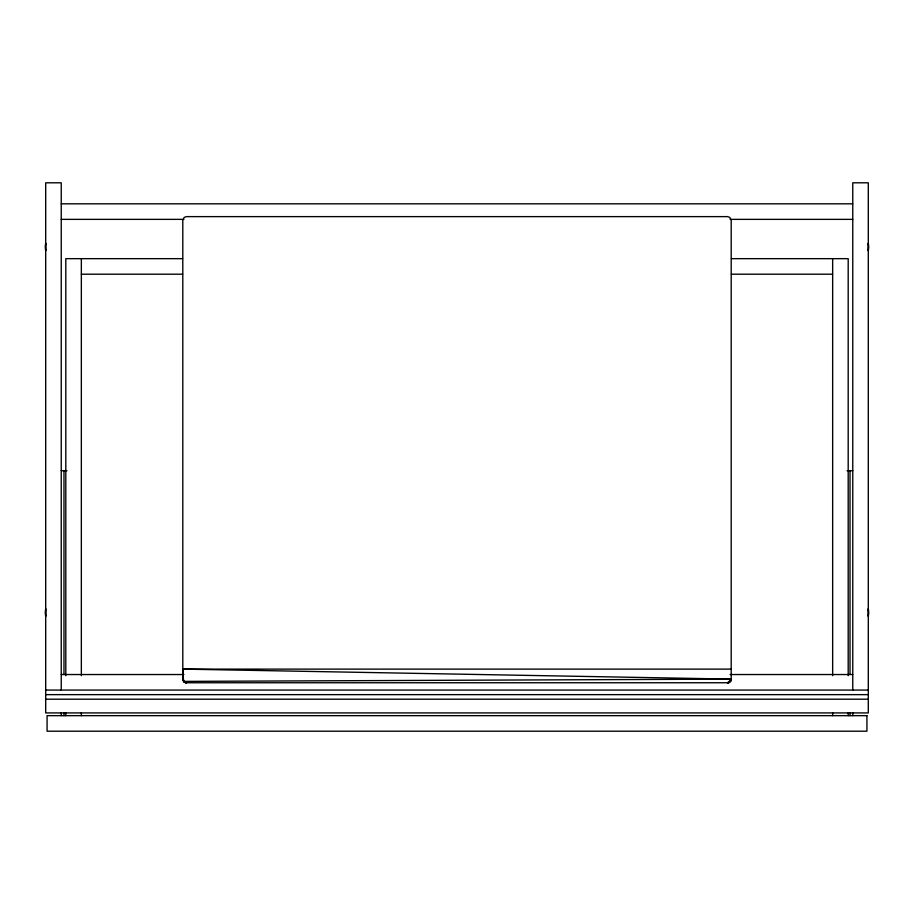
<?xml version="1.0" encoding="UTF-8"?>
<svg xmlns="http://www.w3.org/2000/svg" width="914" height="914" viewBox="0 0 914 914"><rect width="100%" height="100%" fill="white"/><g stroke="black" fill="none" stroke-linecap="round" stroke-linejoin="round"><path stroke-width="1.37" d="M727.544 682.747C738.055 674.875 721.752 690.036 731.2 679.125L731.2 220.274L729.829 217.418L727.544 216.618L186.456 216.618L184.171 217.418L182.8 220.274L182.8 679.125L184.171 681.958L186.456 682.758L727.544 682.758L730.4 681.387L731.2 679.102L182.8 669.117L183.177 680.713M728.378 682.655L730.4 681.387L731.2 679.125L183.6 681.387C188.775 683.935 183.406 683.272 182.8 679.102M61.238 203.822L852.762 203.822M61.238 219.36L183.885 219.36M730.115 219.36L852.762 219.36M182.572 258.662L65.808 258.662L65.808 675.674M731.429 258.662L848.192 258.662L848.192 675.674M81.346 274.2L182.572 274.2M731.429 274.2L832.654 274.2M61.238 470.71L66.928 470.71M847.072 470.71L852.762 470.71M731.2 669.117L182.8 669.117L183.6 681.387L186.456 682.758L183.6 681.387M61.238 674.532L183.885 674.532M730.115 674.532L852.762 674.532M45.7 690.07L868.3 690.07M45.7 694.64L868.3 694.64M45.7 699.21L868.3 699.21M852.762 690.07L852.762 182.8L868.3 182.8L868.3 712.92L45.7 712.92L45.7 182.8L61.238 182.8L61.238 690.07M852.762 712.817L852.762 715.662M850.02 470.71L850.02 674.361M850.02 712.817L850.02 715.662M848.192 712.806L848.192 715.662M832.654 258.662L832.654 675.674M832.654 712.806L832.654 715.662M81.346 258.662L81.346 675.674M81.346 712.806L81.346 715.662M65.808 712.806L65.808 715.662M63.98 470.71L63.98 674.361M63.98 712.817L63.98 715.662M61.238 712.817L61.238 715.662M45.78 250.516A27.58 27.58 0 0 1 45.78 243.353M45.654 250.527A27.58 27.58 0 0 1 45.643 243.341M868.22 243.353A27.58 27.58 0 0 1 868.22 250.516M868.311 243.341A27.5 27.5 0 0 1 868.334 250.527M868.22 608.952A27.58 27.58 0 0 1 868.22 616.116M868.311 608.941A27.5 27.5 0 0 1 868.334 616.127M45.78 616.116A27.58 27.58 0 0 1 45.78 608.952M45.654 616.127A27.58 27.58 0 0 1 45.643 608.941M866.929 715.662L47.071 715.662L47.071 731.2L866.929 731.2L866.929 715.662"/></g></svg>
